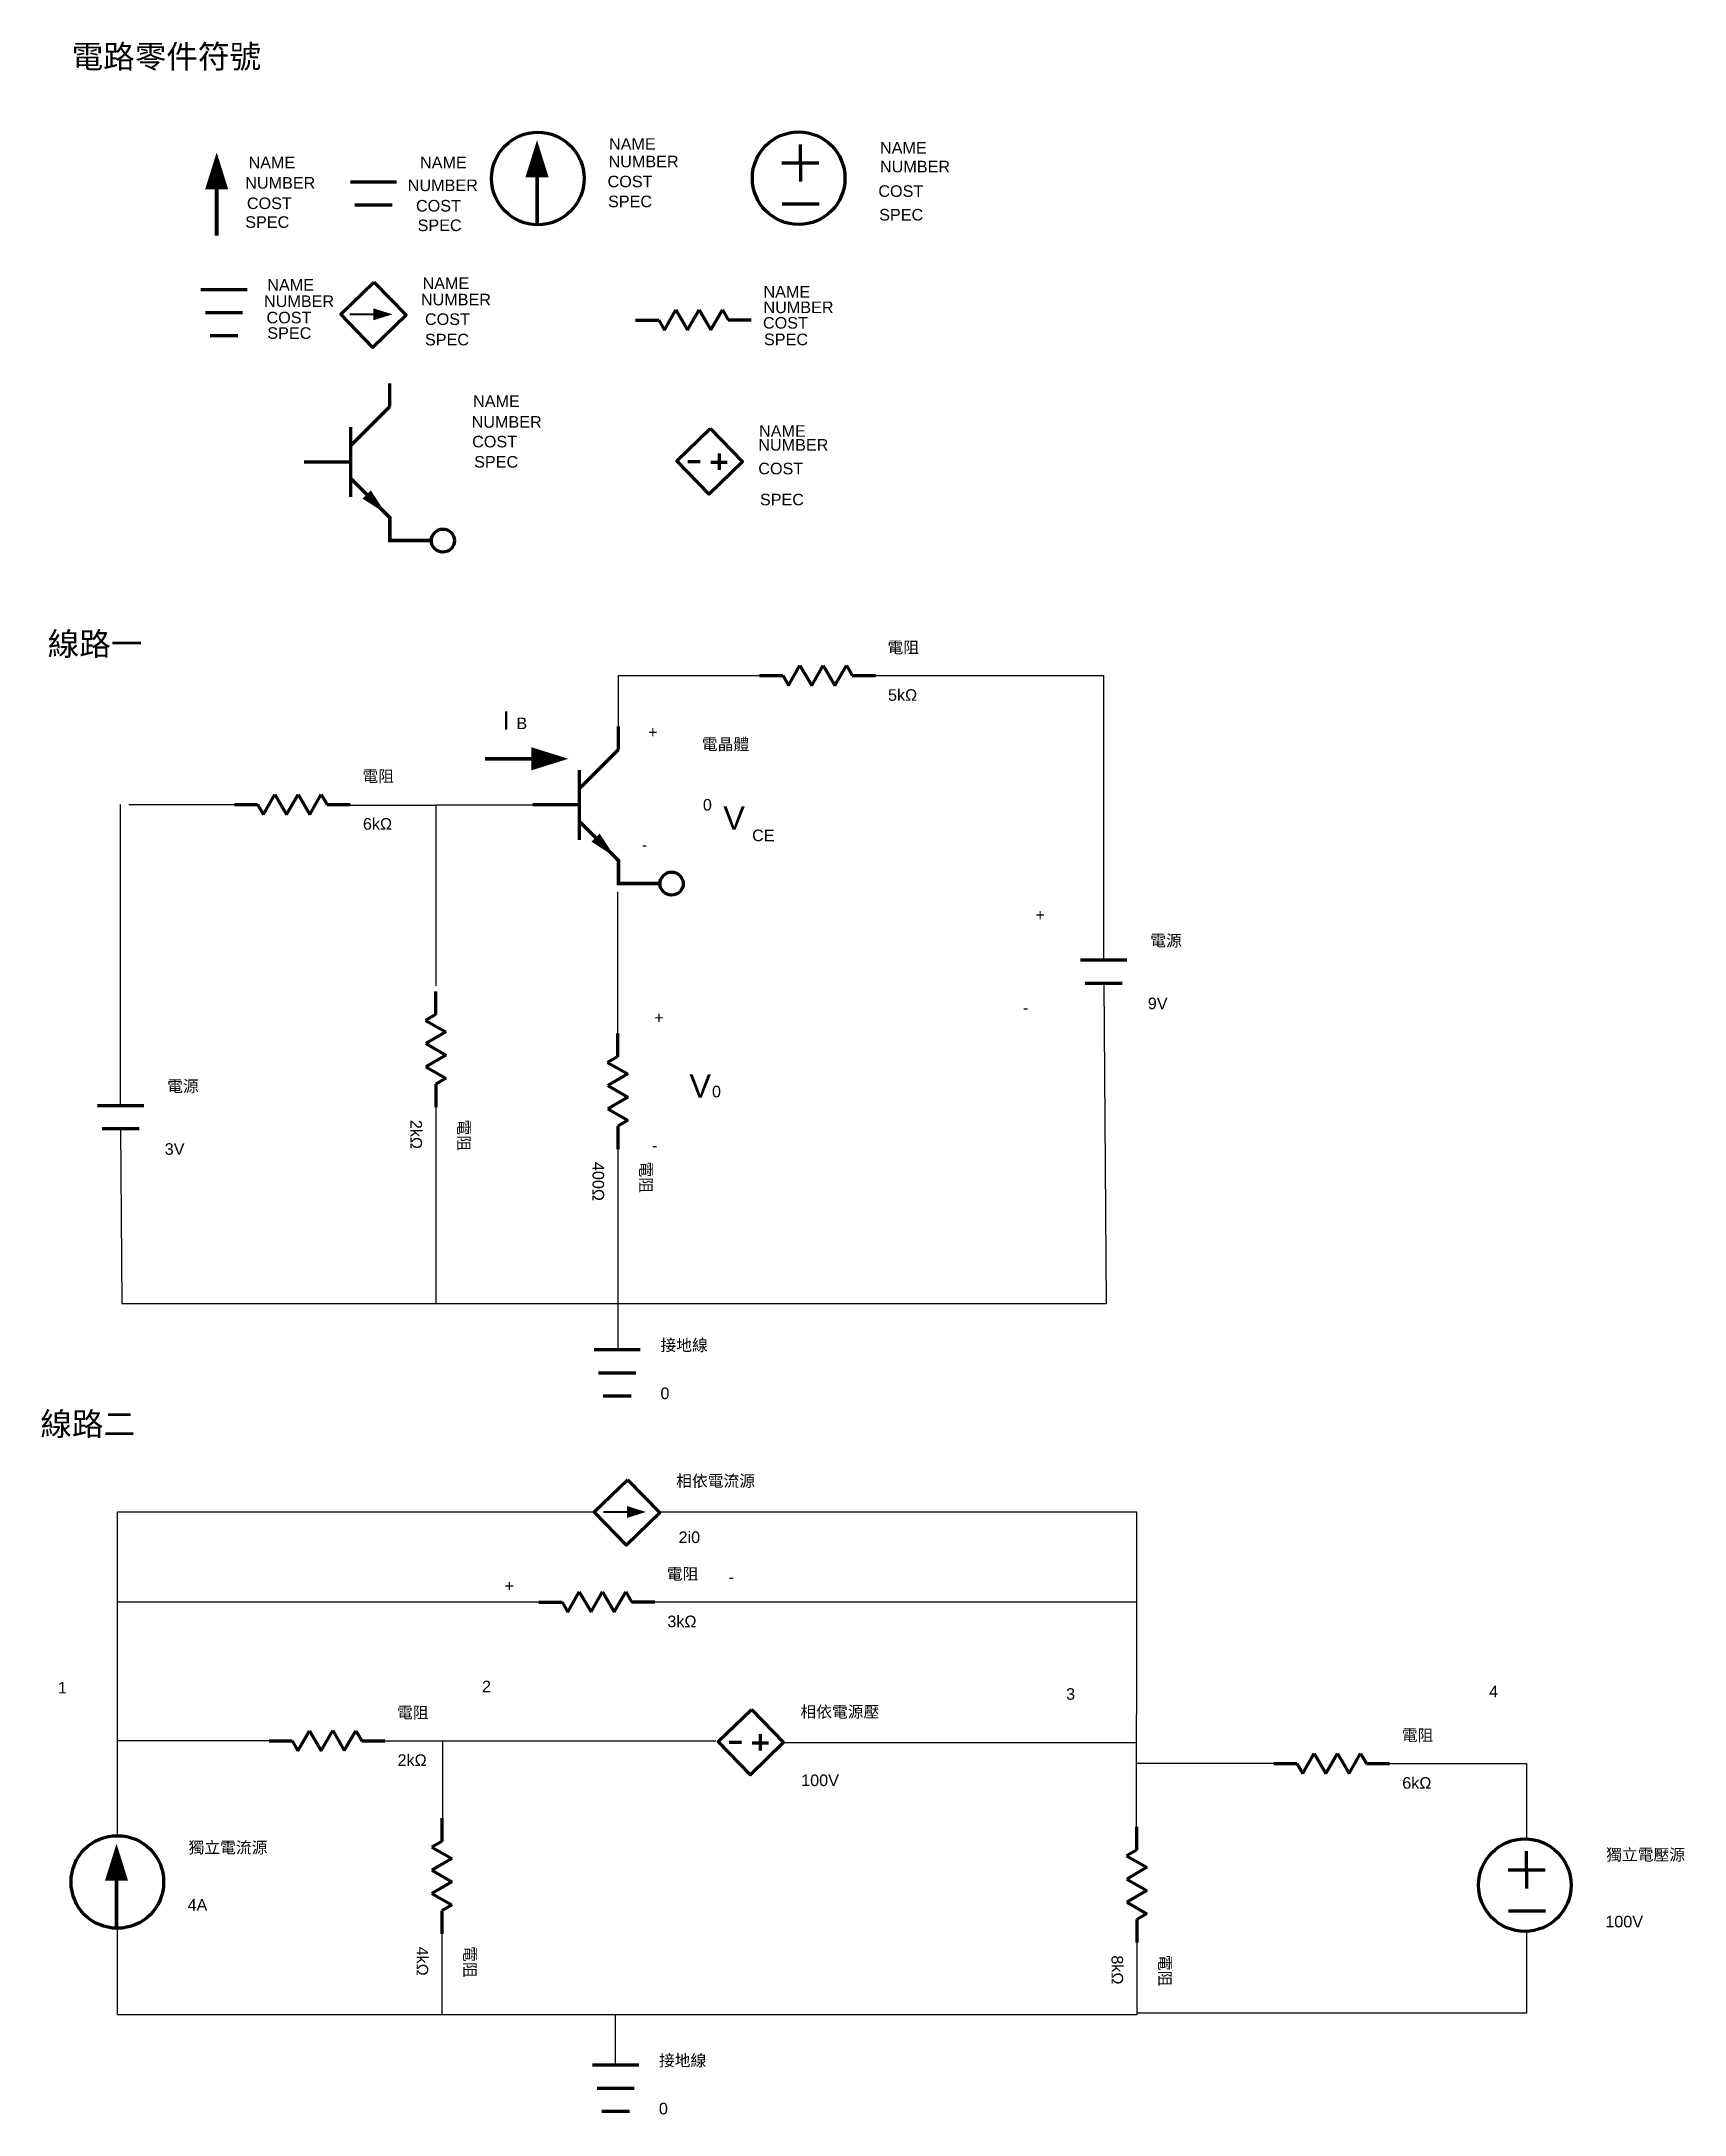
# Model space of a CAD drawing. Header units: millimetres. Extents: x 33 to 388, y -174 to 274.
import ezdxf

# ---------------------------------------------------------------- set-up
doc = ezdxf.new("R2010")
doc.units = ezdxf.units.MM
doc.styles.get("Standard").update_dxf_attribs({"font": 'arial.ttf'})

# ---------------------------------------------------------------- blocks, each defined once
blk = doc.blocks.new('arrow')
blk.add_lwpolyline([(0, 8, 0, 5, 0), (0, 0, 5, 5, 0)], format="xyseb")
blk.add_lwpolyline([(0, 8, 0, 5, 0), (0, 0, 5, 5, 0)], format="xyseb")
at = {"const_width": 0.8}
blk.add_lwpolyline([(0, 0), (0, -10)], dxfattribs=at)
blk.add_lwpolyline([(0, 0), (0, -10)], dxfattribs=at)
blk = doc.blocks.new('電源')
at = {"lineweight": 80}
for p, q in [((-5.53, -3.28), (4.47, -3.28)), ((-4.53, -8.28), (3.47, -8.28))]:
    blk.add_line(p, q, dxfattribs=at)
for tag, p in [('NAME', (9.53, -0.35)), ('SPEC', (9, -13.93))]:
    blk.add_attdef(tag, p, '', height=2.5, dxfattribs=at)
at = {"lineweight": 80, "flags": 1}
for tag, p in [('NUMBER', (6.88, -5.29)), ('COST', (8.65, -9.7))]:
    blk.add_attdef(tag, p, '', height=2.5, dxfattribs=at)
blk = doc.blocks.new('電阻')
at = {"lineweight": 80}
for p, q in [((1.75, -8.22), (6.75, -8.22)), ((6.75, -8.22), (7.99, -10.38)), ((7.99, -10.38), (10.47, -6.04)), ((10.47, -6.04), (13, -10.36)), ((13, -10.36), (15.49, -6.02)), ((15.49, -6.02), (17.99, -10.35)), ((17.99, -10.35), (20.5, -6.03)), ((20.5, -6.03), (21.75, -8.2)), ((21.75, -8.2), (26.75, -8.2))]:
    blk.add_line(p, q, dxfattribs=at)
for tag, p in [('NAME', (29.38, -3.36)), ('SPEC', (29.49, -13.65))]:
    blk.add_attdef(tag, p, '', height=2.5, dxfattribs=at)
at = {"lineweight": 80, "flags": 1}
for tag, p in [('NUMBER', (29.38, -6.72)), ('COST', (29.27, -10.08))]:
    blk.add_attdef(tag, p, '', height=2.5, dxfattribs=at)
blk = doc.blocks.new('電晶體')
at = {"lineweight": 80}
for p, q in [((-4.04, 9), (-4.04, 14)), ((-12.53, 0.52), (-4.04, 9)), ((-12.53, 4.52), (-12.53, -10.48)), ((-12.53, -2.98), (-22.53, -2.98)), ((-12.53, -6.48), (-8.99, -10.02))]:
    blk.add_line(p, q, dxfattribs=at)
blk.add_lwpolyline([(-8.99, -10.02, 2.5, 0.8, 0), (-6.16, -12.84, 0.8, 0.8, 0), (-4.04, -14.97, 0.8, 0.8, 0), (-4.04, -19.97, 0.8, 0.8, 0), (4.96, -19.97, 0.8, 0.8, 0)], format="xyseb", dxfattribs=at)
blk.add_circle((7.46, -19.97), 2.5, dxfattribs=at)
for tag, p in [('NAME', (13.98, 8.9)), ('SPEC', (14.2, -4.19))]:
    blk.add_attdef(tag, p, '', height=2.5, dxfattribs=at)
at = {"lineweight": 80, "flags": 1}
for tag, p in [('NUMBER', (13.65, 4.43)), ('COST', (13.76, 0.17))]:
    blk.add_attdef(tag, p, '', height=2.5, dxfattribs=at)
blk = doc.blocks.new('接地線')
at = {"lineweight": 80}
for p, q in [((-9, 5), (1, 5)), ((-8, 0), (0, 0)), ((-7, -5), (-1, -5))]:
    blk.add_line(p, q, dxfattribs=at)
for tag, p in [('NAME', (5.35, 4.71)), ('SPEC', (5.35, -5.69))]:
    blk.add_attdef(tag, p, '', height=2.5, dxfattribs=at)
at = {"lineweight": 80, "flags": 1}
for tag, p in [('NUMBER', (4.65, 1.19)), ('COST', (5.17, -2.34))]:
    blk.add_attdef(tag, p, '', height=2.5, dxfattribs=at)
blk = doc.blocks.new('相依電壓源')
at = {"lineweight": 80}
for p, q in [((-11.78, 0.05), (-9.08, 0.05)), ((-5.04, 1.81), (-5.04, -1.71)), ((-6.8, -0.05), (-3.28, -0.05))]:
    blk.add_line(p, q, dxfattribs=at)
blk.add_lwpolyline([(-6.97, 7.17), (0, 0), (-7.17, -6.97), (-14.14, 0.2)], close=True, dxfattribs=at)
at = {"lineweight": 80, "flags": 1}
for tag, p in [('NUMBER', (3.43, 2.41)), ('COST', (3.43, -2.7))]:
    blk.add_attdef(tag, p, '', height=2.5, dxfattribs=at)
at = {"lineweight": 80}
for tag, p in [('NAME', (3.61, 5.41)), ('SPEC', (3.78, -9.4))]:
    blk.add_attdef(tag, p, '', height=2.5, dxfattribs=at)
blk = doc.blocks.new('獨立電流源')
at = {"lineweight": 80}
blk.add_lwpolyline([(-0.18, 8.26, 0, 5, 0), (-0.18, 0.26, 5, 5, 0)], format="xyseb", dxfattribs=at)
blk.add_lwpolyline([(-0.18, 8.26, 0, 5, 0), (-0.18, 0.26, 5, 5, 0)], format="xyseb", dxfattribs=at)
at = {"lineweight": 80, "const_width": 0.8}
blk.add_lwpolyline([(-0.18, 0.26), (-0.18, -9.74)], dxfattribs=at)
blk.add_lwpolyline([(-0.18, 0.26), (-0.18, -9.74)], dxfattribs=at)
at = {"lineweight": 80}
blk.add_circle((0, 0), 10, dxfattribs=at)
at = {"flags": 1}
for tag, p in [('NUMBER', (15.27, 2.4)), ('COST', (15.06, -1.91))]:
    blk.add_attdef(tag, p, '', height=2.5, dxfattribs=at)
for tag, p in [('NAME', (15.37, 6.2)), ('SPEC', (15.16, -6.21))]:
    blk.add_attdef(tag, p, '', height=2.5)
blk = doc.blocks.new('相依電流源')
at = {"lineweight": 80}
blk.add_lwpolyline([(0.08, 6.97), (7.05, -0.2), (-0.12, -7.17), (-7.09, 0)], close=True, dxfattribs=at)
at = {"lineweight": 80, "xscale": 0.5120000000000001, "yscale": 0.5120000000000001, "zscale": 0.5120000000000001, "rotation": 270}
blk.add_blockref('arrow', (0, 0), dxfattribs=at)
at = {"lineweight": 80}
for tag, p in [('NAME', (10.59, 5.46)), ('SPEC', (11.12, -6.71))]:
    blk.add_attdef(tag, p, '', height=2.5, dxfattribs=at)
at = {"lineweight": 80, "flags": 1}
for tag, p in [('NUMBER', (10.23, 1.93)), ('COST', (11.12, -2.3))]:
    blk.add_attdef(tag, p, '', height=2.5, dxfattribs=at)
blk = doc.blocks.new('獨立電壓源')
at = {"lineweight": 80}
for p, q in [((0, 4), (0, 8)), ((-4, 4), (4, 4)), ((0, 4), (0, 0)), ((-3.93, -4.84), (4.07, -4.84))]:
    blk.add_line(p, q, dxfattribs=at)
blk.add_circle((-0.39, 0.7), 10, dxfattribs=at)
for tag, p in [('NAME', (17.18, 6.03)), ('SPEC', (17, -8.43))]:
    blk.add_attdef(tag, p, '', height=2.5, dxfattribs=at)
at = {"lineweight": 80, "flags": 1}
for tag, p in [('NUMBER', (17.18, 1.97)), ('COST', (16.82, -3.32))]:
    blk.add_attdef(tag, p, '', height=2.5, dxfattribs=at)

msp = doc.modelspace()

# ---------------------------------------------------------------- linework, layer by layer
at = {"lineweight": 80}
for p, q in [((197.27, 247.39), (197.27, 251.39)), ((193.27, 247.39), (201.27, 247.39)), ((197.27, 247.39), (197.27, 243.39)), ((100.05, 243.31), (110.05, 243.31)), ((101.05, 238.31), (109.05, 238.31)), ((193.34, 238.55), (201.34, 238.55)), ((67.77, 220.08), (77.77, 220.08)), ((68.77, 215.08), (76.77, 215.08)), ((167.89, 211.29), (170.37, 215.63)), ((170.37, 215.63), (172.9, 211.32)), ((172.9, 211.32), (175.39, 215.65)), ((175.39, 215.65), (177.88, 211.32)), ((177.88, 211.32), (180.4, 215.64)), ((180.4, 215.64), (181.64, 213.47)), ((161.65, 213.46), (166.65, 213.46)), ((166.65, 213.46), (167.89, 211.29)), ((181.64, 213.47), (186.64, 213.47)), ((69.77, 210.08), (75.77, 210.08)), ((108.55, 194.77), (108.55, 199.77)), ((100.07, 186.28), (108.55, 194.77)), ((100.07, 190.28), (100.07, 175.28)), ((179.69, 184.64), (179.69, 181.12)), ((100.07, 182.78), (90.07, 182.78)), ((100.07, 179.28), (103.6, 175.75)), ((172.95, 182.88), (175.64, 182.88)), ((177.92, 182.77), (181.45, 182.77))]:
    msp.add_line(p, q, dxfattribs=at)
at = {"lineweight": 30}
for p, q in [((157.95, 125.67), (157.95, 136.66)), ((157.95, 136.66), (189.2, 136.66)), ((213.43, 136.64), (262.76, 136.64)), ((262.76, 75.21), (262.76, 136.64)), ((50.43, 43.75), (50.43, 108.8)), ((52.18, 108.8), (75.03, 108.8)), ((100.03, 108.62), (118.49, 108.62)), ((118.49, 108.68), (118.49, 69.63)), ((118.49, 108.68), (139.48, 108.68)), ((157.78, 89.95), (157.78, 59.3)), ((262.76, 70.21), (263.29, 0.99)), ((118.48, 43.39), (118.48, 0.99)), ((50.43, 38.75), (50.67, 0.99)), ((157.8, 34.3), (157.8, 0.99)), ((50.67, 0.99), (263.29, 0.99)), ((157.88, -8.99), (157.88, 0.99)), ((269.91, -63.51), (269.91, -44.07)), ((140.78, -63.53), (49.73, -63.53)), ((165.78, -63.51), (269.91, -63.51)), ((269.88, -112.12), (269.91, -63.51)), ((82.5, -93.5), (49.73, -93.5)), ((107.5, -93.49), (119.95, -93.49)), ((119.95, -93.49), (119.95, -111.85)), ((119.95, -93.49), (179, -93.49)), ((193.64, -93.89), (269.91, -93.89)), ((299.51, -98.43), (269.89, -98.43)), ((119.8, -135.23), (119.8, -152.73)), ((157.35, -163.53), (157.35, -152.73))]:
    msp.add_line(p, q, dxfattribs=at)
msp.add_lwpolyline([(71.18, 249.67, 0, 5, 0), (71.18, 241.67, 5, 5, 0)], format="xyseb")
msp.add_lwpolyline([(71.18, 249.67, 0, 5, 0), (71.18, 241.67, 5, 5, 0)], format="xyseb")
at = {"lineweight": 80}
for points in [[(140.37, 252.31, 0, 5, 0), (140.37, 244.31, 5, 5, 0)], [(140.37, 252.31, 0, 5, 0), (140.37, 244.31, 5, 5, 0)], [(103.6, 175.75, 2.5, 0.8, 0), (106.43, 172.92, 0.8, 0.8, 0), (108.55, 170.8, 0.8, 0.8, 0), (108.55, 165.8, 0.8, 0.8, 0), (117.55, 165.8, 0.8, 0.8, 0)]]:
    msp.add_lwpolyline(points, format="xyseb", dxfattribs=at)
at = {"const_width": 0.8}
msp.add_lwpolyline([(71.18, 241.67), (71.18, 231.67)], dxfattribs=at)
msp.add_lwpolyline([(71.18, 241.67), (71.18, 231.67)], dxfattribs=at)
at = {"lineweight": 80, "const_width": 0.8}
msp.add_lwpolyline([(140.37, 244.31), (140.37, 234.31)], dxfattribs=at)
msp.add_lwpolyline([(140.37, 244.31), (140.37, 234.31)], dxfattribs=at)
at = {"lineweight": 80}
for points in [[(105.14, 221.66), (112.11, 214.49), (104.94, 207.52), (97.97, 214.69)], [(177.76, 189.99), (184.73, 182.82), (177.56, 175.85), (170.59, 183.02)]]:
    msp.add_lwpolyline(points, close=True, dxfattribs=at)
at = {"lineweight": 30}
for points in [[(49.73, -114.01), (49.73, -44.07), (152.74, -44.07)], [(166.68, -44.07), (269.91, -44.07)], [(319.5, -98.4), (354.1, -98.4), (354.1, -114.7)], [(269.91, -132.11), (269.91, -152.73), (49.73, -152.73), (49.73, -134.01)], [(354.1, -134.69), (354.1, -152.39), (269.91, -152.39)]]:
    msp.add_lwpolyline(points, dxfattribs=at)
at = {"lineweight": 80}
for centre, radius in [((140.55, 244.04), 10), ((196.88, 244.09), 10), ((120.05, 165.8), 2.5)]:
    msp.add_circle(centre, radius, dxfattribs=at)

# ---------------------------------------------------------------- block references
at = {"lineweight": 80, "xscale": 0.5120000000000001, "yscale": 0.5120000000000001, "zscale": 0.5120000000000001, "rotation": 270}
msp.add_blockref('arrow', (105.05, 214.69), dxfattribs=at)
at = {"lineweight": 30}
for name, p, values in [('電阻', (186.69, 144.84), {'SPEC': '5kΩ', 'NAME': '電阻'}), ('電晶體', (161.99, 111.66), {'SPEC': '0', 'NAME': '電晶體'}), ('電阻', (73.28, 117), {'SPEC': '6kΩ', 'NAME': '電阻'}), ('電源', (263.29, 78.49), {'SPEC': '9V', 'NAME': '電源'}), ('電源', (50.96, 47.03), {'SPEC': '3V', 'NAME': '電源'}), ('接地線', (161.68, -13.99), {'SPEC': '0', 'NAME': '接地線'}), ('相依電流源', (159.82, -44.07), {'SPEC': '2i0', 'NAME': '相依電流源'}), ('電阻', (139.03, -55.31), {'SPEC': '3kΩ', 'NAME': '電阻'}), ('電阻', (80.75, -85.29), {'SPEC': '2kΩ', 'NAME': '電阻'}), ('相依電壓源', (193.64, -93.89), {'SPEC': '100V', 'NAME': '相依電源壓'}), ('電阻', (297.76, -90.21), {'SPEC': '6kΩ', 'NAME': '電阻'}), ('獨立電流源', (49.73, -124.01), {'SPEC': '4A', 'NAME': '獨立電流源'}), ('獨立電壓源', (354.1, -125.39), {'SPEC': '100V', 'NAME': '獨立電壓源'}), ('接地線', (161.35, -168.53), {'SPEC': '0', 'NAME': '接地線'})]:
    msp.add_blockref(name, p, dxfattribs=at).add_auto_attribs(values)
at = {"lineweight": 30, "rotation": 270}
msp.add_blockref('arrow', (139.15, 118.66), dxfattribs=at)
at = {"lineweight": 30}
for p, rotation, values in [((126.68, 70.13), 269.9999999999999, {'SPEC': '2kΩ', 'NAME': '電阻'}), ((166, 61.05), 270, {'SPEC': '400Ω', 'NAME': '電阻'}), ((128, -108.48), 270, {'SPEC': '4kΩ', 'NAME': '電阻'}), ((278.1, -110.37), 270, {'SPEC': '8kΩ', 'NAME': '電阻'})]:
    msp.add_blockref('電阻', p, dxfattribs=dict(at, rotation=rotation)).add_auto_attribs(values)

# ---------------------------------------------------------------- texts
at = {"lineweight": 30, "attachment_point": 1}
for s, width, heights, insert, char_height in [('{\\fPMingLiU|b0|i0|c136|p18;電路零件符號}', 68.2789, [0], (39.85, 272.88), 5), ('{\\fPMingLiU|b0|i0|c136|p18;線路一}', 69.1202, [0], (34.68, 146), 5), ('I', 17.3299, [0], (132.94, 128.93), 4), ('B', 6.5081, [0], (135.92, 127.57), 2.5), ('+', 6.7695, [0], (164.36, 125.68), 2.5), ('V', 28.9735, [0.0648], (180.6, 108.36), 5), ('CE', 12.1063, [0], (186.83, 103.36), 2.5), ('-', 6.4442, [0], (163, 101.33), 2.5), ('+', 14.733, [0], (248.03, 86.18), 2.5), ('+', 18.1423, [0], (165.71, 63.99), 2.5), ('-', 10.0189, [0], (245.32, 66.15), 2.5), ('V', 16.7884, [0], (173.29, 50.46), 5), ('0', 10.0189, [0], (178.16, 48.02), 2.5), ('-', 16.2468, [0], (165.17, 36.39), 2.5), ('{\\fPMingLiU|b0|i0|c136|p18;線路二}', 38.7073, [0], (33.1, -22.54), 5), ('+', 16.0417, [0], (133.38, -58.77), 2.5), ('-', 10.8757, [0], (181.78, -56.87), 2.5), ('2', 15.4979, [0], (128.49, -80.51), 2.5), ('1', 12.8755, [0], (36.86, -80.78), 2.5), ('3', 10.582, [0], (254.64, -82.14), 2.5), ('4', 14.4103, [0], (346, -81.6), 2.5)]:
    msp.add_mtext_dynamic_manual_height_columns(s, width=width, gutter_width=12.5, heights=heights, dxfattribs=dict(at, insert=insert, char_height=char_height))
for tag, p in [('NAME', (155.92, 250.24)), ('SPEC', (155.71, 237.83))]:
    msp.add_attdef(tag, p, '', height=2.5)
at = {"lineweight": 80}
for tag, p in [('NAME', (214.45, 249.42)), ('NAME', (78.06, 246.24)), ('NAME', (115.11, 246.24)), ('SPEC', (214.27, 234.96)), ('SPEC', (77.35, 233.37)), ('SPEC', (114.58, 232.67)), ('NAME', (82.12, 219.8)), ('NAME', (115.64, 220.15)), ('NAME', (189.28, 218.31)), ('SPEC', (82.12, 209.39)), ('SPEC', (116.17, 207.98)), ('SPEC', (189.39, 208.02)), ('NAME', (126.57, 194.67)), ('NAME', (188.33, 188.23)), ('SPEC', (126.79, 181.57)), ('SPEC', (188.51, 173.42))]:
    msp.add_attdef(tag, p, '', height=2.5, dxfattribs=at)
at = {"flags": 1}
for tag, p in [('NUMBER', (155.82, 246.45)), ('COST', (155.61, 242.14))]:
    msp.add_attdef(tag, p, '', height=2.5, dxfattribs=at)
at = {"lineweight": 80, "flags": 1}
for tag, p in [('NUMBER', (214.45, 245.36)), ('NUMBER', (77.35, 241.84)), ('NUMBER', (112.46, 241.31)), ('COST', (214.09, 240.07)), ('COST', (77.71, 237.43)), ('COST', (114.23, 236.9)), ('NUMBER', (81.41, 216.27)), ('COST', (81.94, 212.74)), ('NUMBER', (115.29, 216.62)), ('NUMBER', (189.28, 214.95)), ('COST', (116.17, 212.39)), ('COST', (189.17, 211.6)), ('NUMBER', (126.25, 190.19)), ('COST', (126.36, 185.94)), ('NUMBER', (188.16, 185.24)), ('COST', (188.16, 180.12))]:
    msp.add_attdef(tag, p, '', height=2.5, dxfattribs=at)

doc.saveas('drawing.dxf')
